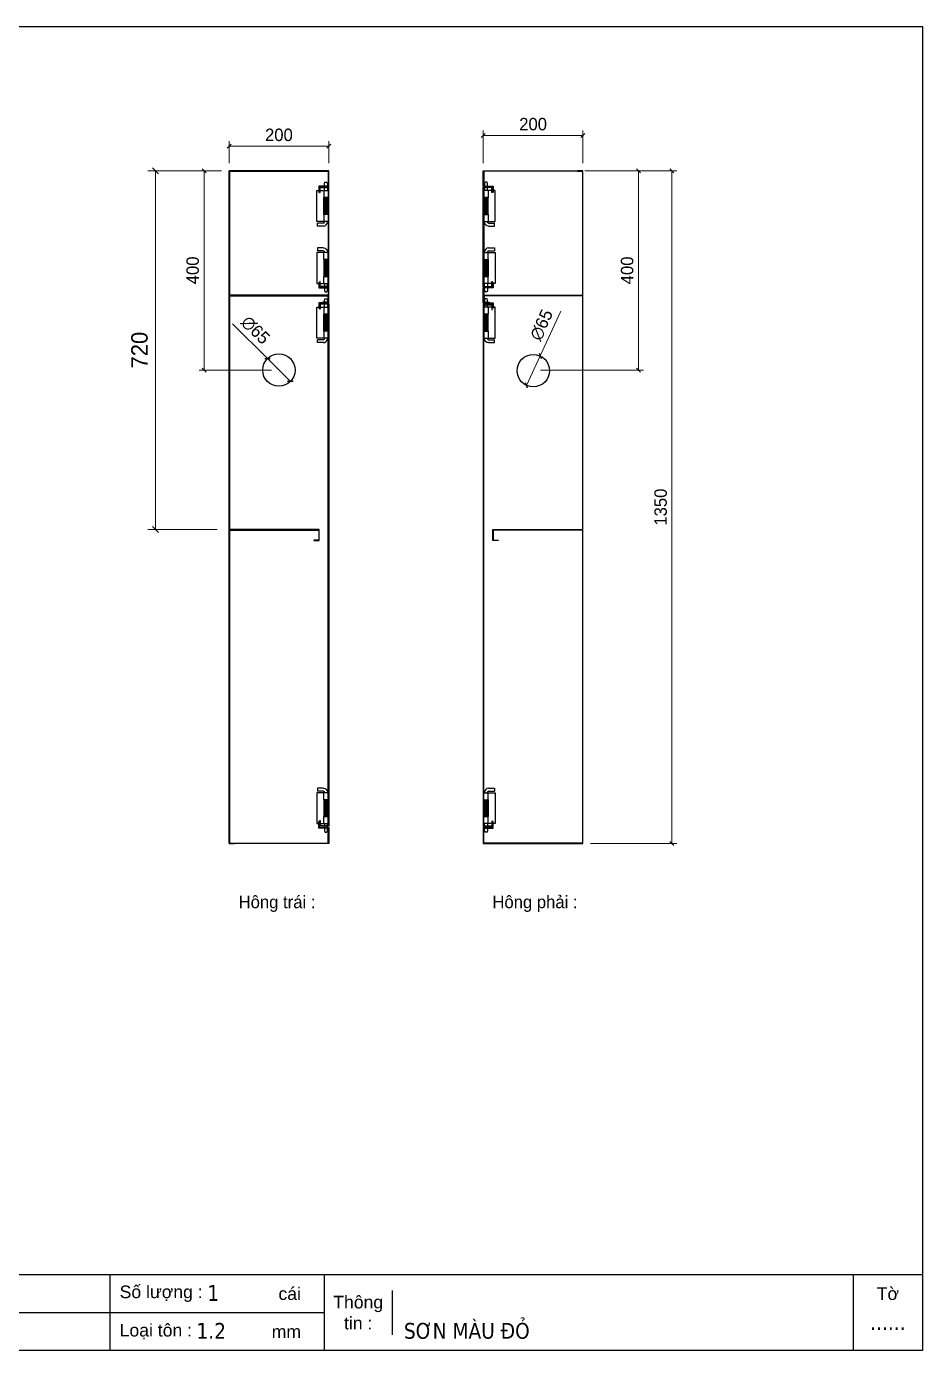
# Model space of a CAD drawing. Header units: millimetres. Extents: x 0 to 3757, y 0 to 2656.
# Drawn here: x 1958 to 3757, y 0 to 2656 of the extents above; entities that cross this region are included whole.
import ezdxf
from ezdxf.enums import TextEntityAlignment as Align

# ---------------------------------------------------------------- set-up
doc = ezdxf.new("R2010")
doc.units = ezdxf.units.MM
doc.layers.add('DIM', color=253, linetype='Continuous')
doc.styles.add('Arial', font='arial.ttf')
doc.styles.add('Tahoma (Input Text)', font='tahoma.ttf')
doc.dimstyles.new('Dim-25', dxfattribs={"dimtxt": 25, "dimasz": 8, "dimexe": 10, "dimexo": 15, "dimgap": 10, "dimtad": 1, "dimdec": 0, "dimtxsty": 'Standard', "dimblk": 'OBLIQUE', "dimcen": 10, "dimclrd": 5, "dimclre": 5, "dimclrt": 3, "dimazin": 3, "dimtfac": 1, "dimtdec": 0, "dimtmove": 0, "dimatfit": 3, "dimldrblk": 'OBLIQUE', "dimlwd": 9, "dimlwe": 9})
doc.dimstyles.new('Dim-33', dxfattribs={"dimtxt": 33, "dimasz": 12, "dimexe": 15, "dimexo": 25, "dimgap": 15, "dimtad": 1, "dimdec": 0, "dimtxsty": 'Standard', "dimblk": 'OBLIQUE', "dimcen": 10, "dimclrd": 5, "dimclre": 5, "dimclrt": 3, "dimazin": 3, "dimtfac": 1, "dimtdec": 0, "dimtmove": 0, "dimatfit": 3, "dimldrblk": 'OPEN30', "dimlwd": 9, "dimlwe": 9})

# ---------------------------------------------------------------- blocks, each defined once
blk = doc.blocks.new('*D5')
at = {"color": 0, "linetype": 'ByBlock', "lineweight": -2}
for p, q in [((3257.9, 2363.1), (3249.9, 2371.1)), ((3249.9, 1021.1), (3257.9, 1013.1))]:
    blk.add_line(p, q, dxfattribs=at)
at = {"layer": 'Defpoints', "color": 0, "transparency": 16777216}
for p in [(3064, 2367.1), (3253.9, 2367.1), (3075, 1017.1)]:
    blk.add_point(p, dxfattribs=at)
at = {"layer": 'DIM', "color": 5, "lineweight": 9, "transparency": 16777216}
for p, q in [((3079, 2367.1), (3263.9, 2367.1)), ((3253.9, 1017.1), (3253.9, 2367.1)), ((3090, 1017.1), (3263.9, 1017.1))]:
    blk.add_line(p, q, dxfattribs=at)
at = {"layer": 'DIM', "color": 3, "transparency": 16777216, "insert": (3231.2, 1692.1), "char_height": 25, "attachment_point": 5, "rotation": 90}
blk.add_mtext('1350', dxfattribs=at)
blk = doc.blocks.new('_Oblique')
at = {"color": 0, "linetype": 'ByBlock', "lineweight": -2}
blk.add_line((-0.5, -0.5), (0.5, 0.5), dxfattribs=at)
blk = doc.blocks.new('HL035-1-2')
at = {"color": 1}
for p, q in [((-3, 79), (-3, 80)), ((3, 79), (3, 80)), ((5, 88), (17, 88)), ((5, 82), (17, 82)), ((17, 88), (17, 82)), ((-4.5, 79), (18.5, 79)), ((-4.5, 65), (-4.5, 79)), ((-4.5, 65), (4.5, 65)), ((1.3, 65), (-4, 64)), ((4, 64), (-4, 62.5)), ((-4, 64), (-3, 64)), ((4, 62.5), (-4, 61)), ((-4, 62.5), (-3, 62.5)), ((4, 61), (-4, 59.5)), ((-4, 61), (-3, 61)), ((4, 59.5), (-4, 58)), ((-4, 59.5), (-3, 59.5)), ((4, 58), (-4, 56.5)), ((-4, 58), (-3, 58)), ((4, 56.5), (-4, 55)), ((-4, 56.5), (-3, 56.5)), ((4, 55), (-4, 53.5)), ((-4, 55), (-3, 55)), ((4, 53.5), (-4, 52)), ((-4, 53.5), (-3, 53.5)), ((-3, 79), (-3, 79)), ((3, 64), (4, 64)), ((3, 62.5), (4, 62.5)), ((3, 61), (4, 61)), ((3, 59.5), (4, 59.5)), ((3, 58), (4, 58)), ((3, 56.5), (4, 56.5)), ((3, 55), (4, 55)), ((3, 53.5), (4, 53.5)), ((4.5, 65), (4.5, 79)), ((4.5, 65), (4.5, 31)), ((18.5, 79), (18.5, 17)), ((-4.5, 17), (-4.5, 31)), ((-4.5, 31), (4.5, 31)), ((4, 52), (-4, 50.5)), ((-4, 52), (-3, 52)), ((4, 50.5), (-4, 49)), ((-4, 50.5), (-3, 50.5)), ((4, 49), (-4, 47.5)), ((-4, 49), (-3, 49)), ((4, 47.5), (-4, 46)), ((-4, 47.5), (-3, 47.5)), ((4, 46), (-4, 44.5)), ((-4, 46), (-3, 46)), ((4, 44.5), (-4, 43)), ((-4, 44.5), (-3, 44.5)), ((4, 43), (-4, 41.5)), ((-4, 43), (-3, 43)), ((4, 41.5), (-4, 40)), ((-4, 41.5), (-3, 41.5)), ((4, 40), (-4, 38.5)), ((-4, 40), (-3, 40)), ((4, 38.5), (-4, 37)), ((-4, 38.5), (-3, 38.5)), ((4, 37), (-4, 35.5)), ((-4, 37), (-3, 37)), ((4, 35.5), (-4, 34)), ((-4, 35.5), (-3, 35.5)), ((4, 34), (-4, 32.5)), ((-4, 34), (-3, 34)), ((3, 52), (4, 52)), ((3, 50.5), (4, 50.5)), ((3, 49), (4, 49)), ((3, 47.5), (4, 47.5)), ((3, 46), (4, 46)), ((3, 44.5), (4, 44.5)), ((3, 43), (4, 43)), ((3, 41.5), (4, 41.5)), ((3, 40), (4, 40)), ((3, 38.5), (4, 38.5)), ((3, 37), (4, 37)), ((3, 35.5), (4, 35.5)), ((3, 34), (4, 34)), ((4.5, 17), (4.5, 31)), ((18.5, 17), (-4.5, 17)), ((-3, 3), (-2, 0)), ((3, 3), (2, 0))]:
    blk.add_line(p, q, dxfattribs=at)
for points in [[(-3, 32.5), (-3, 65)], [(3, 65), (3, 32.5)], [(-3, 3), (-3, 17)], [(2, 0), (-2, 0)], [(3, 17), (3, 3)]]:
    blk.add_lwpolyline(points, dxfattribs=at)
blk.add_lwpolyline([(-4, 32.5), (4, 32.5), (4, 31), (-4, 31)], close=True, dxfattribs=at)
for radius in [8, 2]:
    blk.add_arc((5, 80), radius, 90, 180, dxfattribs=at)
blk = doc.blocks.new('*D12')
at = {"color": 0, "linetype": 'ByBlock', "lineweight": -2}
for p, q in [((3190.7, 2363.1), (3182.7, 2371.1)), ((3182.7, 1971.1), (3190.7, 1963.1))]:
    blk.add_line(p, q, dxfattribs=at)
at = {"layer": 'Defpoints', "color": 0, "ltscale": 3, "transparency": 16777216}
for p in [(3075, 2367.1), (3186.7, 2367.1), (2975, 1967.1)]:
    blk.add_point(p, dxfattribs=at)
at = {"layer": 'DIM', "color": 5, "lineweight": 9, "ltscale": 3, "transparency": 16777216}
for p, q in [((3090, 2367.1), (3196.7, 2367.1)), ((3186.7, 1967.1), (3186.7, 2367.1)), ((2990, 1967.1), (3196.7, 1967.1))]:
    blk.add_line(p, q, dxfattribs=at)
at = {"layer": 'DIM', "color": 3, "ltscale": 3, "transparency": 16777216, "insert": (3163.9, 2167.1), "char_height": 25, "attachment_point": 5, "rotation": 90}
blk.add_mtext('400', dxfattribs=at)
blk = doc.blocks.new('*D13')
at = {"color": 0, "linetype": 'ByBlock', "lineweight": -2}
for p, q in [((2318.2, 2363.1), (2310.2, 2371.1)), ((2310.2, 1971.1), (2318.2, 1963.1))]:
    blk.add_line(p, q, dxfattribs=at)
at = {"layer": 'Defpoints', "color": 0, "ltscale": 3, "transparency": 16777216}
for p in [(2314.2, 2367.1), (2364.6, 2367.1), (2464.6, 1967.1)]:
    blk.add_point(p, dxfattribs=at)
at = {"layer": 'DIM', "color": 5, "lineweight": 9, "ltscale": 3, "transparency": 16777216}
for p, q in [((2349.6, 2367.1), (2304.2, 2367.1)), ((2314.2, 1967.1), (2314.2, 2367.1)), ((2449.6, 1967.1), (2304.2, 1967.1))]:
    blk.add_line(p, q, dxfattribs=at)
at = {"layer": 'DIM', "color": 3, "ltscale": 3, "transparency": 16777216, "insert": (2291.5, 2167.1), "char_height": 25, "attachment_point": 5, "rotation": 90}
blk.add_mtext('400', dxfattribs=at)
blk = doc.blocks.new('*D16')
at = {"color": 0, "linetype": 'ByBlock', "lineweight": -2}
for p, q in [((2987.1, 2000.8), (2991, 1990.1)), ((2963.8, 1931.1), (2959.9, 1941.7))]:
    blk.add_line(p, q, dxfattribs=at)
at = {"layer": 'Defpoints', "color": 0, "ltscale": 3, "transparency": 16777216}
for p in [(2989.1, 1995.4), (2961.8, 1936.4)]:
    blk.add_point(p, dxfattribs=at)
at = {"layer": 'DIM', "color": 5, "lineweight": 9, "ltscale": 3, "transparency": 16777216}
for p in [(3030.7, 2085.5), (2961.8, 1936.4)]:
    blk.add_line(p, (2989.1, 1995.4), dxfattribs=at)
at = {"layer": 'DIM', "color": 3, "ltscale": 3, "transparency": 16777216, "insert": (2991.9, 2057.6), "char_height": 25, "attachment_point": 5, "rotation": 65.1959}
blk.add_mtext('∅65', dxfattribs=at)
blk = doc.blocks.new('*D17')
at = {"color": 0, "linetype": 'ByBlock', "lineweight": -2}
for p, q in [((2436, 1990), (2447.3, 1990.1)), ((2493.3, 1944.1), (2482, 1944.1))]:
    blk.add_line(p, q, dxfattribs=at)
at = {"layer": 'Defpoints', "color": 0, "ltscale": 3, "transparency": 16777216}
for p in [(2441.6, 1990.1), (2487.6, 1944.1)]:
    blk.add_point(p, dxfattribs=at)
at = {"layer": 'DIM', "color": 5, "lineweight": 9, "ltscale": 3, "transparency": 16777216}
for p in [(2371.4, 2060.1), (2487.6, 1944.1)]:
    blk.add_line(p, (2441.6, 1990.1), dxfattribs=at)
at = {"layer": 'DIM', "color": 3, "ltscale": 3, "transparency": 16777216, "insert": (2417.4, 2047.3), "char_height": 25, "attachment_point": 5, "rotation": 315.0577}
blk.add_mtext('∅65', dxfattribs=at)
blk = doc.blocks.new('*D18')
at = {"color": 0, "linetype": 'ByBlock', "lineweight": -2}
for p, q in [((2368.6, 2420.1), (2360.6, 2412.1)), ((2560.6, 2412.1), (2568.6, 2420.1))]:
    blk.add_line(p, q, dxfattribs=at)
at = {"layer": 'Defpoints', "color": 0, "ltscale": 3, "transparency": 16777216}
for p in [(2564.6, 2416.1), (2364.6, 2367.1), (2564.6, 2367.1)]:
    blk.add_point(p, dxfattribs=at)
at = {"layer": 'DIM', "color": 5, "lineweight": 9, "ltscale": 3, "transparency": 16777216}
for p, q in [((2364.6, 2382.1), (2364.6, 2426.1)), ((2564.6, 2382.1), (2564.6, 2426.1)), ((2364.6, 2416.1), (2564.6, 2416.1))]:
    blk.add_line(p, q, dxfattribs=at)
at = {"layer": 'DIM', "color": 3, "ltscale": 3, "transparency": 16777216, "insert": (2464.6, 2438.9), "char_height": 25, "attachment_point": 5}
blk.add_mtext('200', dxfattribs=at)
blk = doc.blocks.new('*D19')
at = {"color": 0, "linetype": 'ByBlock', "lineweight": -2}
for p, q in [((2879, 2441.6), (2871, 2433.6)), ((3071, 2433.6), (3079, 2441.6))]:
    blk.add_line(p, q, dxfattribs=at)
at = {"layer": 'Defpoints', "color": 0, "ltscale": 3, "transparency": 16777216}
for p in [(3075, 2437.6), (2875, 2367.1), (3075, 2367.1)]:
    blk.add_point(p, dxfattribs=at)
at = {"layer": 'DIM', "color": 5, "lineweight": 9, "ltscale": 3, "transparency": 16777216}
for p, q in [((2875, 2382.1), (2875, 2447.6)), ((3075, 2382.1), (3075, 2447.6)), ((2875, 2437.6), (3075, 2437.6))]:
    blk.add_line(p, q, dxfattribs=at)
at = {"layer": 'DIM', "color": 3, "ltscale": 3, "transparency": 16777216, "insert": (2975, 2460.4), "char_height": 25, "attachment_point": 5}
blk.add_mtext('200', dxfattribs=at)
blk = doc.blocks.new('khungtenAsean2')
at = {"color": 7}
for p, q in [((2970, -1980), (0, -1980)), ((1680, -1980), (1680, -2100)), ((2020, -1980), (2020, -2100)), ((2860, -1980), (2860, -2100)), ((2128.3, -2005), (2128.3, -2075)), ((2020, -2040), (0, -2040))]:
    blk.add_line(p, q, dxfattribs=at)
blk.add_lwpolyline([(0, 0), (2970, 0), (2970, -2100), (0, -2100)], close=True, dxfattribs=at)
at = {"color": 2, "char_height": 20, "style": 'Arial'}
for s, insert, width, attachment_point in [('  Số lượng :', (1680, -2010), 917.634, 4), ('cái', (1947.6, -2010), 917.634, 4), ('Thông\\Ptin :', (2074.2, -2040), 108.311, 5), ('Tờ', (2915, -2010), 110, 5), ('  Loại tôn :', (1680, -2070), 917.634, 4), ('mm', (1936.9, -2070), 917.634, 4)]:
    blk.add_mtext(s, dxfattribs=dict(at, insert=insert, width=width, attachment_point=attachment_point))
at = {"color": 1, "style": 'Tahoma (Input Text)', "flags": 8}
for tag, p in [('#03', (506.6, -2019.3)), ('#01', (137.1, -2021.3)), ('#05', (1106.6, -2021.3)), ('#07', (1834.7, -2021.3)), ('#09', (2146.7, -2021.3)), ('#02', (98.5, -2081.3)), ('#04', (486.1, -2081.3)), ('#06', (1065.3, -2081.3)), ('#08', (1817.4, -2081.3)), ('#10', (2146.7, -2081.3))]:
    blk.add_attdef(tag, p, '', height=25, dxfattribs=at)
blk.add_attdef('#11', text='', height=25, dxfattribs=at).set_placement((2915, -2067.3), align=Align.CENTER)
blk = doc.blocks.new('*D25')
at = {"color": 5, "lineweight": 9, "ltscale": 3, "transparency": 16777216}
for p, q in [((2339.6, 2367.1), (2201.7, 2367.1)), ((2216.7, 2367.1), (2216.7, 1647.1)), ((2340.6, 1647.1), (2201.7, 1647.1))]:
    blk.add_line(p, q, dxfattribs=at)
at = {"color": 0, "linetype": 'ByBlock', "lineweight": -2}
for p, q in [((2222.7, 2361.1), (2210.7, 2373.1)), ((2210.7, 1653.1), (2222.7, 1641.1))]:
    blk.add_line(p, q, dxfattribs=at)
at = {"layer": 'Defpoints', "color": 0, "ltscale": 3, "transparency": 16777216}
for p in [(2364.6, 2367.1), (2216.7, 1647.1), (2365.6, 1647.1)]:
    blk.add_point(p, dxfattribs=at)
at = {"color": 3, "ltscale": 3, "transparency": 16777216, "insert": (2184.8, 2007.1), "char_height": 33, "attachment_point": 5, "rotation": 90}
blk.add_mtext('720', dxfattribs=at)
blk = doc.blocks.new('_Open30')
at = {"color": 0, "linetype": 'ByBlock', "lineweight": -2}
for p, q in [((-1, 0.27), (0, 0)), ((0, 0), (-1, -0.27)), ((0, 0), (-1, 0))]:
    blk.add_line(p, q, dxfattribs=at)
blk = doc.blocks.new('*D26')
at = {"color": 5, "lineweight": 9, "ltscale": 3, "transparency": 16777216}
for p, q in [((2339.6, 2367.1), (2201.7, 2367.1)), ((2216.7, 2367.1), (2216.7, 1647.1)), ((2340.6, 1647.1), (2201.7, 1647.1))]:
    blk.add_line(p, q, dxfattribs=at)
at = {"color": 0, "linetype": 'ByBlock', "lineweight": -2}
for p, q in [((2222.7, 2361.1), (2210.7, 2373.1)), ((2210.7, 1653.1), (2222.7, 1641.1))]:
    blk.add_line(p, q, dxfattribs=at)
at = {"layer": 'Defpoints', "color": 0, "ltscale": 3, "transparency": 16777216}
for p in [(2364.6, 2367.1), (2216.7, 1647.1), (2365.6, 1647.1)]:
    blk.add_point(p, dxfattribs=at)
at = {"color": 3, "ltscale": 3, "transparency": 16777216, "insert": (2184.8, 2007.1), "char_height": 33, "attachment_point": 5, "rotation": 90}
blk.add_mtext('720', dxfattribs=at)

msp = doc.modelspace()

# ---------------------------------------------------------------- linework, layer by layer
at = {"color": 7}
for points in [[(2375.6, 1017.1), (2364.6, 1017.1), (2364.6, 2367.1), (2375.6, 2367.1)], [(2365.6, 2366.1), (2563.6, 2366.1), (2563.6, 2336.1), (2544.6, 2336.1), (2544.6, 2323.1), (2545.6, 2323.1), (2545.6, 2335.1), (2564.6, 2335.1), (2564.6, 2367.1), (2364.6, 2367.1), (2364.6, 2367.1), (2375.6, 2367.1), (2365.6, 2367.1)], [(2375.6, 2366.1), (2365.6, 2366.1), (2365.6, 1018.1), (2375.6, 1018.1)], [(3074, 2366.1), (2876, 2366.1), (2876, 2336.1), (2895, 2336.1), (2895, 2323.1), (2894, 2323.1), (2894, 2335.1), (2875, 2335.1), (2875, 2367.1), (3075, 2367.1), (3075, 2367.1), (3064, 2367.1), (3074, 2367.1)], [(3064, 1017.1), (3075, 1017.1), (3075, 2367.1), (3064, 2367.1)], [(3064, 2366.1), (3074, 2366.1), (3074, 1018.1), (3064, 1018.1)], [(2365.6, 1018.1), (2563.6, 1018.1), (2563.6, 1048.1), (2544.6, 1048.1), (2544.6, 1061.1), (2545.6, 1061.1), (2545.6, 1049.1), (2564.6, 1049.1), (2564.6, 1017.1), (2364.6, 1017.1), (2364.6, 1017.1), (2375.6, 1017.1), (2375.7, 1017.1), (2365.7, 1017.1)], [(3074, 1018.1), (2876, 1018.1), (2876, 1048.1), (2895, 1048.1), (2895, 1061.1), (2894, 1061.1), (2894, 1049.1), (2875, 1049.1), (2875, 1017.1), (3075, 1017.1), (3075, 1017.1), (3064, 1017.1), (3064, 1017.1), (3074, 1017.1)]]:
    msp.add_lwpolyline(points, dxfattribs=at)
for points in [[(2547.6, 2323.1), (2547.6, 2333.1), (2563.6, 2333.1), (2563.6, 2135.1), (2547.6, 2135.1), (2547.6, 2145.1), (2546.6, 2145.1), (2546.6, 2134.1), (2564.6, 2134.1), (2564.6, 2334.1), (2546.6, 2334.1), (2546.6, 2323.1)], [(2892, 2323.1), (2892, 2333.1), (2876, 2333.1), (2876, 2135.1), (2892, 2135.1), (2892, 2145.1), (2893, 2145.1), (2893, 2134.1), (2875, 2134.1), (2875, 2334.1), (2893, 2334.1), (2893, 2323.1)], [(2544.6, 2143.1), (2544.6, 2132.1), (2563.6, 2132.1), (2563.6, 2102.1), (2544.6, 2102.1), (2544.6, 2091.1), (2545.6, 2091.1), (2545.6, 2101.1), (2564.6, 2101.1), (2564.6, 2133.1), (2545.6, 2133.1), (2545.6, 2143.1)], [(2895, 2143.1), (2895, 2132.1), (2876, 2132.1), (2876, 2102.1), (2895, 2102.1), (2895, 2091.1), (2894, 2091.1), (2894, 2101.1), (2875, 2101.1), (2875, 2133.1), (2894, 2133.1), (2894, 2143.1)], [(2547.6, 1063.1), (2547.6, 1053.1), (2563.6, 1053.1), (2563.6, 2099.1), (2547.6, 2099.1), (2547.6, 2089.1), (2546.6, 2089.1), (2546.6, 2100.1), (2564.6, 2100.1), (2564.6, 1052.1), (2546.6, 1052.1), (2546.6, 1063.1)], [(2892, 1062.1), (2892, 1052.1), (2876, 1052.1), (2876, 2098.1), (2892, 2098.1), (2892, 2088.1), (2893, 2088.1), (2893, 2099.1), (2875, 2099.1), (2875, 1051.1), (2893, 1051.1), (2893, 1062.1)]]:
    msp.add_lwpolyline(points, close=True, dxfattribs=at)
at = {"color": 3}
for points in [[(2552.6, 2102.1), (2563.6, 2102.1), (2563.6, 2117.1), (2365.6, 2117.1), (2365.6, 2116.1), (2562.6, 2116.1), (2562.6, 2103.1), (2552.6, 2103.1)], [(2887, 2102.1), (2876, 2102.1), (2876, 2117.1), (3074, 2117.1), (3074, 2116.1), (2877, 2116.1), (2877, 2103.1), (2887, 2103.1)], [(2534.6, 1625.1), (2545.6, 1625.1), (2545.6, 1647.1), (2365.6, 1647.1), (2365.6, 1646.1), (2544.6, 1646.1), (2544.6, 1626.1), (2534.6, 1626.1)], [(2905, 1625.1), (2894, 1625.1), (2894, 1647.1), (3074, 1647.1), (3074, 1646.1), (2895, 1646.1), (2895, 1626.1), (2905, 1626.1)]]:
    msp.add_lwpolyline(points, close=True, dxfattribs=at)
at = {"color": 7, "ltscale": 3}
for centre in [(2464.6, 1967.1), (2975.4, 1965.9)]:
    msp.add_circle(centre, 32.5, dxfattribs=at)

# ---------------------------------------------------------------- block references
at = {"color": 7}
ref = msp.add_blockref('khungtenAsean2', (0, 2656.5), dxfattribs=dict(at, xscale=1.264982400001827, yscale=1.264982400001827, zscale=1.264982400001827))
ref.add_attrib('#11', '......', dxfattribs={"color": 1, "height": 31.62, "style": 'Tahoma (Input Text)'}).set_placement((3687.4, 41.3), align=Align.CENTER)
ref.add_attrib('#10', 'SƠN MÀU ĐỎ', (2715.6, 23.7), dxfattribs={"color": 1, "height": 31.62, "style": 'Tahoma (Input Text)'})
ref.add_attrib('#08', '1.2', (2299, 23.7), dxfattribs={"color": 1, "height": 31.62, "style": 'Tahoma (Input Text)'})
ref.add_attrib('#07', '1', (2320.8, 99.6), dxfattribs={"color": 1, "height": 31.6, "style": 'Tahoma (Input Text)'})
at = {"color": 7, "rotation": 180}
for p in [(2559.1, 2344.1), (2559.1, 2110.1)]:
    msp.add_blockref('HL035-1-2', p, dxfattribs=at)
at = {"color": 7, "xscale": -1, "rotation": 180}
for p in [(2880.5, 2344.1), (2880.5, 2110.1)]:
    msp.add_blockref('HL035-1-2', p, dxfattribs=at)
at = {"color": 7, "xscale": -1}
for p in [(2559.1, 2124.1), (2559.1, 1040.1)]:
    msp.add_blockref('HL035-1-2', p, dxfattribs=at)
at = {"color": 7}
for p in [(2880.5, 2124.1), (2880.5, 1040.1)]:
    msp.add_blockref('HL035-1-2', p, dxfattribs=at)

# ---------------------------------------------------------------- texts
at = {"color": 2, "char_height": 25, "width": 775, "attachment_point": 5}
for s, insert in [('Hông trái :', (2460.8, 896.2)), ('Hông phải :', (2978.8, 896.2))]:
    msp.add_mtext(s, dxfattribs=dict(at, insert=insert))

# ---------------------------------------------------------------- dimensions: what is measured, and where the dimension line sits
at = {"ltscale": 3}
for p1, picture, middle in [((2364.6, 2367.1), '*D25', (2184.8, 2007.1)), ((2364.6, 1017.1), '*D26', (2184.8, 1332.1))]:
    dim = msp.add_linear_dim(base=(2216.7, 1647.1), p1=p1, p2=(2365.6, 1647.1), angle=90, dimstyle='Dim-33', dxfattribs=at)
    dim.commit()
    dim.dimension.update_dxf_attribs({"geometry": picture, "text_midpoint": middle})
at = {"layer": 'DIM', "color": 7, "ltscale": 3}
for base, p1, p2, picture, middle in [((3075, 2437.6), (2875, 2367.1), (3075, 2367.1), '*D19', (2975, 2460.4)), ((2564.6, 2416.1), (2364.6, 2367.1), (2564.6, 2367.1), '*D18', (2464.6, 2438.9))]:
    dim = msp.add_linear_dim(base=base, p1=p1, p2=p2, dimstyle='Dim-25', dxfattribs=at)
    dim.commit()
    dim.dimension.update_dxf_attribs({"geometry": picture, "text_midpoint": middle})
dim = msp.add_linear_dim(base=(2314.2, 2367.1), p1=(2464.6, 1967.1), p2=(2364.6, 2367.1), angle=90, dimstyle='Dim-25', dxfattribs=at)
dim.commit()
dim.dimension.update_dxf_attribs({"geometry": '*D13', "text_midpoint": (2314.2, 2167.1), "dimtype": 160})
dim = msp.add_linear_dim(base=(3186.7, 2367.1), p1=(2975, 1967.1), p2=(3075, 2367.1), angle=90, dimstyle='Dim-25', dxfattribs=at)
dim.commit()
dim.dimension.update_dxf_attribs({"geometry": '*D12', "text_midpoint": (3163.9, 2167.1)})
at = {"layer": 'DIM', "color": 7}
dim = msp.add_linear_dim(base=(3253.9, 2367.1), p1=(3075, 1017.1), p2=(3064, 2367.1), angle=90, dimstyle='Dim-25', dxfattribs=at)
dim.commit()
dim.dimension.update_dxf_attribs({"geometry": '*D5', "text_midpoint": (3253.9, 1692.1), "dimtype": 160})
at = {"layer": 'DIM', "color": 7, "ltscale": 3}
for p1, p2, picture, middle in [((2487.6, 1944.1), (2441.6, 1990.1), '*D17', (2417.4, 2047.3)), ((2961.8, 1936.4), (2989.1, 1995.4), '*D16', (2991.9, 2057.6))]:
    dim = msp.add_diameter_dim_2p(p1=p1, p2=p2, dimstyle='Dim-25', dxfattribs=at)
    dim.commit()
    dim.dimension.update_dxf_attribs({"geometry": picture, "text_midpoint": middle})

doc.saveas('drawing.dxf')
